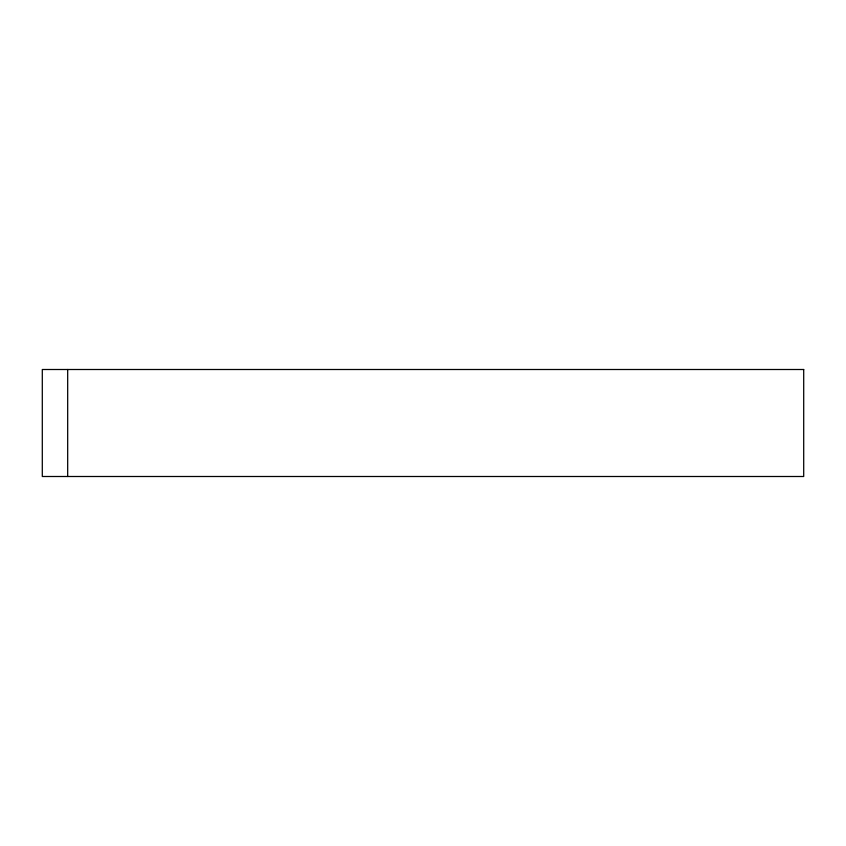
<?xml version="1.0" encoding="UTF-8"?>
<svg xmlns="http://www.w3.org/2000/svg" width="846" height="846" viewBox="0 0 846 846"><rect width="100%" height="100%" fill="white"/><g stroke="black" fill="none" stroke-linecap="round" stroke-linejoin="round"><path stroke-width="1.27" d="M67.68 369.501L67.68 476.499M803.7 369.501L42.3 369.501L42.3 476.499L803.7 476.499L803.7 369.501"/></g></svg>
